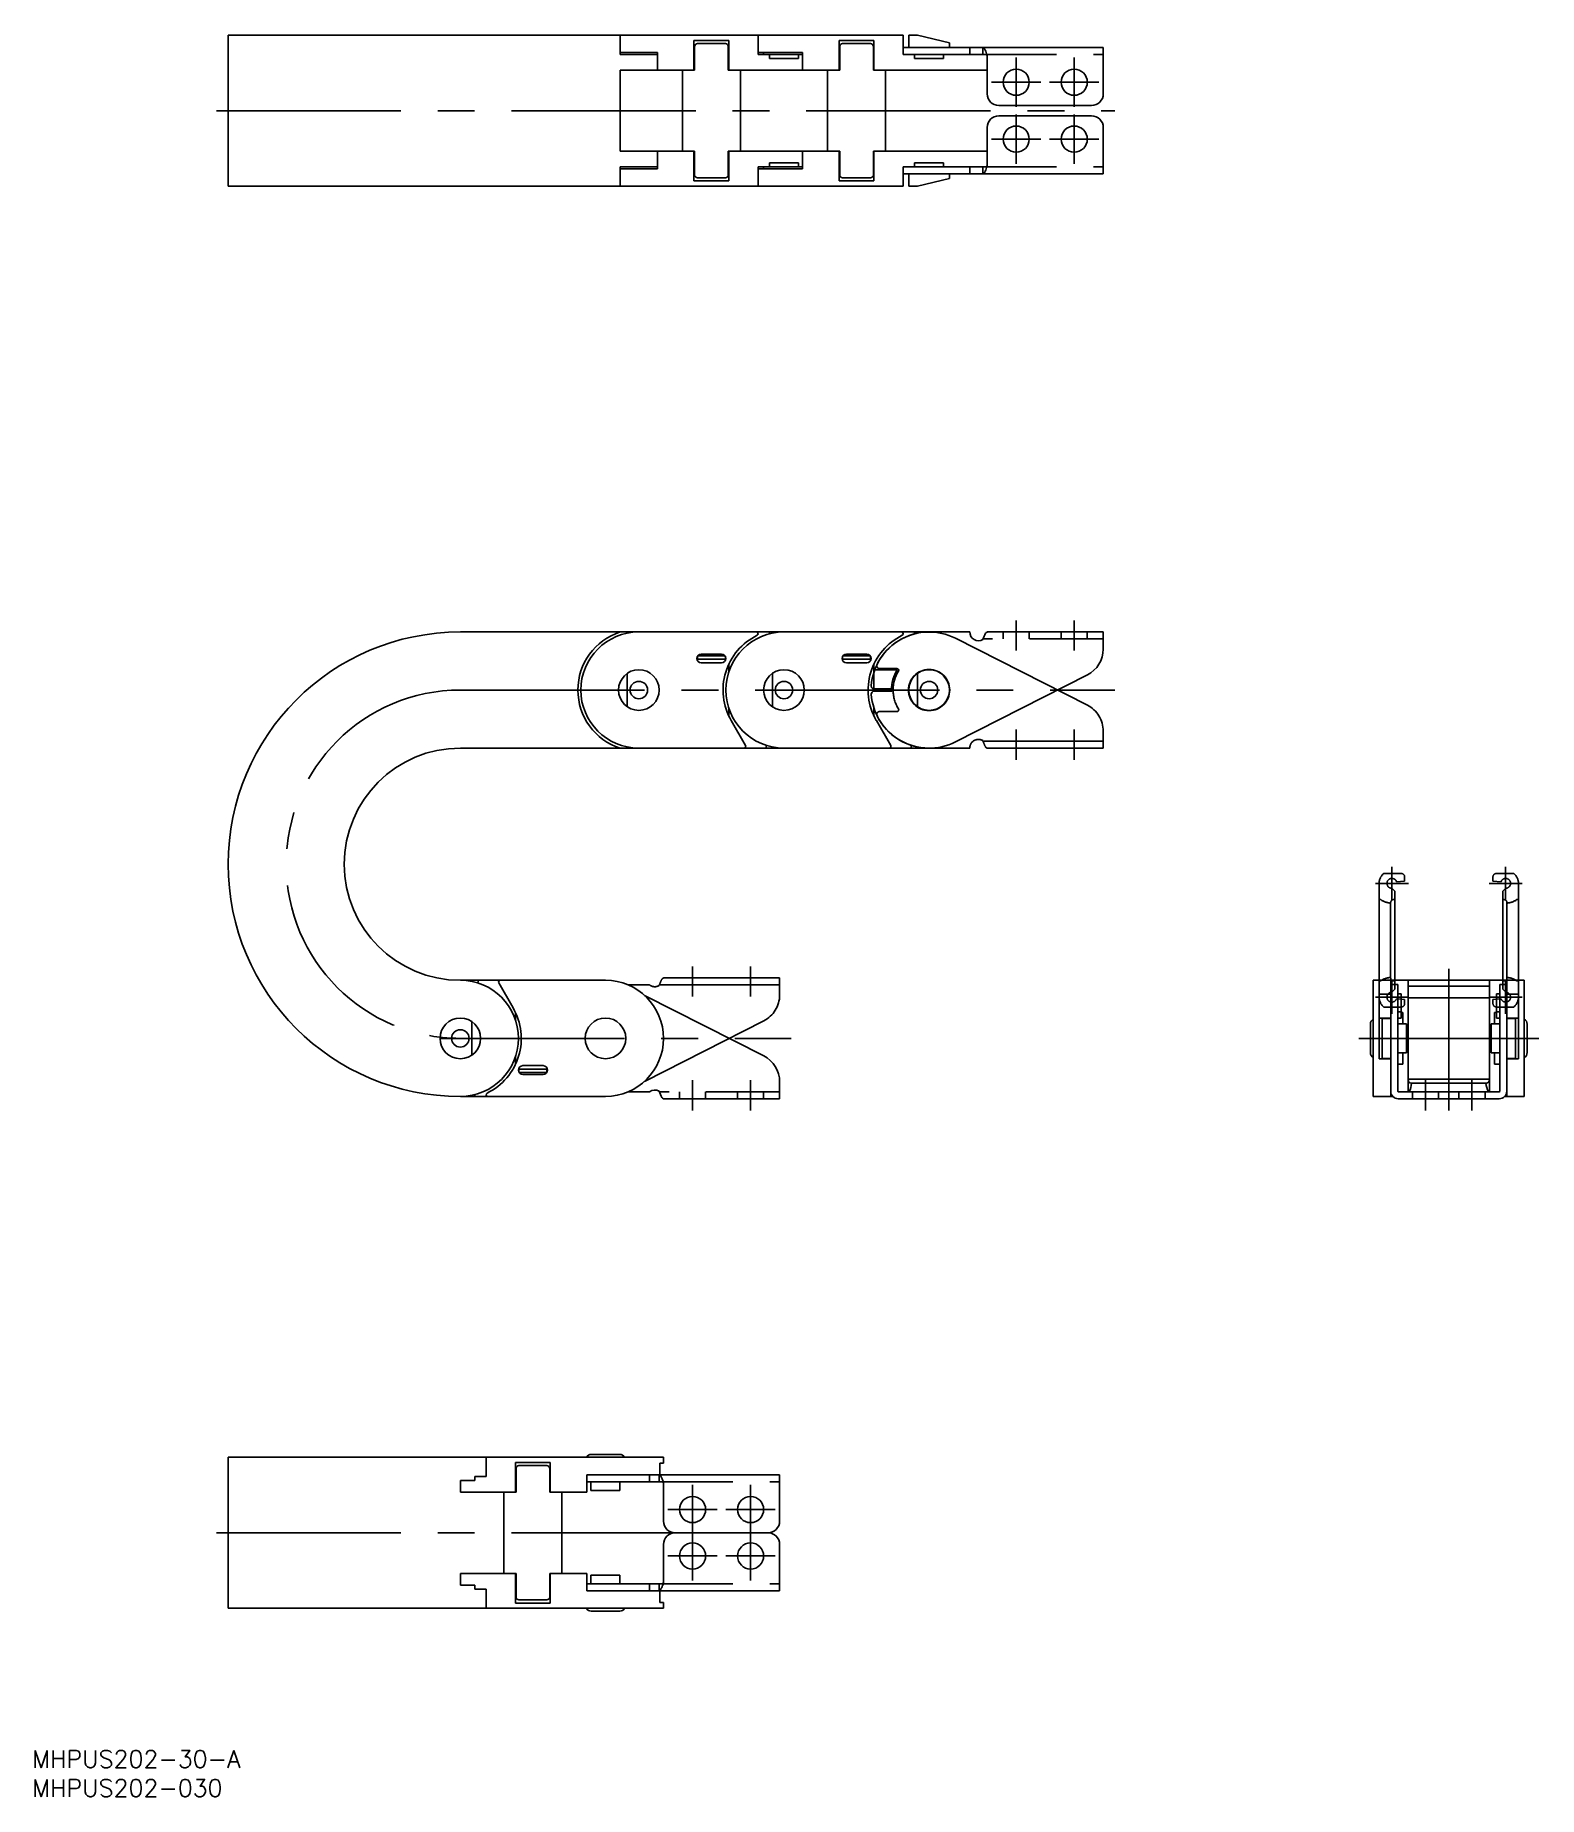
# Model space of a CAD drawing. Extents: x -98 to 161, y -131 to 173.
import ezdxf

# ---------------------------------------------------------------- set-up
doc = ezdxf.new("R2010")
doc.units = 0
for name, pattern in [('CENTER', [50.8, 31.75, -6.35, 6.35, -6.35]), ('DASHED', [19.05, 12.7, -6.35]), ('PHANTOM', [63.5, 31.75, -6.35, 6.35, -6.35, 6.35, -6.35])]:
    doc.linetypes.add(name, pattern=pattern)
doc.layers.get('0').update_dxf_attribs({"linetype": 'CONTINUOUS'})
doc.layers.add('CENTER', color=1, linetype='CENTER')
doc.styles.get("Standard").update_dxf_attribs({"font": 'txt.shx', "height": 3, "bigfont": 'bigfont.shx'})

msp = doc.modelspace()

# ---------------------------------------------------------------- linework, layer by layer
at = {"color": 7, "linetype": 'CONTINUOUS'}
for p, q in [((-65, 172.8), (-65, 146.8)), ((-65, 172.8), (51.3, 172.8)), ((2.55, 169.5), (2.55, 172.8)), ((15.25, 171.9), (15.25, 166.8)), ((15.25, 171.9), (21.25, 171.9)), ((15.35, 170.35), (15.25, 170.35)), ((15.35, 166.8), (15.35, 170.85)), ((20.65, 171.35), (15.85, 171.35)), ((21.15, 170.85), (21.15, 166.8)), ((21.25, 170.35), (21.15, 170.35)), ((21.25, 171.9), (21.25, 166.8)), ((26.3, 169.5), (26.3, 172.8)), ((40.25, 171.9), (46.25, 171.9)), ((40.25, 171.9), (40.25, 166.8)), ((40.35, 170.35), (40.25, 170.35)), ((40.35, 166.8), (40.35, 170.85)), ((45.65, 171.35), (40.85, 171.35)), ((46.15, 170.85), (46.15, 166.8)), ((46.25, 170.7), (46.15, 170.7)), ((46.25, 170.35), (46.15, 170.35)), ((46.25, 171.9), (46.25, 166.8)), ((51.3, 169.5), (51.3, 172.8)), ((85.75, 170.7), (51.3, 170.7)), ((53.75, 172.8), (52.25, 172.8)), ((52.25, 172.8), (52.25, 170.7)), ((59.25, 171.48), (53.75, 172.8)), ((59.25, 170.7), (59.25, 171.48)), ((62.75, 169.5), (62.75, 170.7)), ((65, 169.5), (65, 170.7)), ((85.75, 170.7), (85.75, 162.7)), ((2.55, 169.8), (8.95, 169.8)), ((8.95, 169.5), (2.55, 169.5)), ((8.95, 169.8), (8.95, 166.8)), ((15.25, 168.85), (15.35, 168.85)), ((15.25, 167.7), (15.35, 167.7)), ((21.15, 168.85), (21.25, 168.85)), ((21.15, 167.7), (21.25, 167.7)), ((26.3, 169.8), (33.95, 169.8)), ((26.3, 169.5), (33.95, 169.5)), ((27.25, 169.8), (27.25, 169.5)), ((28.25, 168.8), (28.25, 169.5)), ((33.25, 168.8), (28.25, 168.8)), ((33.25, 168.8), (33.25, 169.5)), ((33.95, 169.8), (33.95, 166.8)), ((40.25, 168.85), (40.35, 168.85)), ((40.25, 167.7), (40.35, 167.7)), ((46.15, 168.85), (46.25, 168.85)), ((46.15, 167.7), (46.25, 167.7)), ((65, 169.5), (51.3, 169.5)), ((53.25, 168.8), (53.25, 169.5)), ((58.25, 168.8), (53.25, 168.8)), ((58.25, 168.8), (58.25, 169.5)), ((65.75, 162.7), (65.75, 169.4)), ((15.35, 166.8), (2.55, 166.8)), ((2.55, 152.8), (2.55, 166.8)), ((13.25, 166.8), (13.25, 152.8)), ((21.15, 166.8), (40.35, 166.8)), ((23.25, 166.8), (23.25, 152.8)), ((38.25, 166.8), (38.25, 152.8)), ((46.15, 166.8), (65.75, 166.8)), ((48.25, 166.8), (48.25, 152.8)), ((83.75, 160.7), (67.75, 160.7)), ((67.75, 158.9), (83.75, 158.9)), ((65.75, 150.2), (65.75, 156.9)), ((85.75, 156.9), (85.75, 148.9)), ((15.35, 152.8), (2.55, 152.8)), ((8.95, 149.8), (8.95, 152.8)), ((15.25, 152.8), (15.25, 147.7)), ((15.25, 151.9), (15.35, 151.9)), ((15.35, 148.74), (15.35, 152.8)), ((21.15, 152.8), (21.15, 148.74)), ((21.15, 152.8), (40.35, 152.8)), ((21.15, 151.9), (21.25, 151.9)), ((21.25, 152.8), (21.25, 147.7)), ((33.95, 149.8), (33.95, 152.8)), ((40.25, 152.8), (40.25, 147.7)), ((40.25, 151.9), (40.35, 151.9)), ((40.35, 148.74), (40.35, 152.8)), ((46.15, 152.8), (46.15, 148.74)), ((46.15, 152.8), (65.75, 152.8)), ((46.15, 151.9), (46.25, 151.9)), ((46.25, 152.8), (46.25, 147.7)), ((8.95, 150.1), (2.55, 150.1)), ((2.55, 146.8), (2.55, 150.1)), ((2.55, 149.8), (8.95, 149.8)), ((15.35, 150.75), (15.25, 150.75)), ((15.25, 149.25), (15.35, 149.25)), ((21.25, 150.75), (21.15, 150.75)), ((21.15, 149.25), (21.25, 149.25)), ((26.3, 150.1), (33.95, 150.1)), ((26.3, 146.8), (26.3, 150.1)), ((26.3, 149.8), (33.95, 149.8)), ((27.25, 150.1), (27.25, 149.8)), ((33.25, 150.8), (28.25, 150.8)), ((28.25, 150.8), (28.25, 150.1)), ((33.25, 150.8), (33.25, 150.1)), ((40.35, 150.75), (40.25, 150.75)), ((40.25, 149.25), (40.35, 149.25)), ((46.25, 150.75), (46.15, 150.75)), ((46.15, 149.25), (46.25, 149.25)), ((46.25, 148.9), (46.15, 148.9)), ((65, 150.1), (51.3, 150.1)), ((51.3, 146.8), (51.3, 150.1)), ((85.75, 148.9), (51.3, 148.9)), ((52.25, 148.9), (52.25, 146.8)), ((58.25, 150.8), (53.25, 150.8)), ((53.25, 150.8), (53.25, 150.1)), ((58.25, 150.8), (58.25, 150.1)), ((59.25, 148.12), (59.25, 148.9)), ((62.75, 148.9), (62.75, 150.1)), ((65, 150.1), (65, 148.9)), ((51.3, 146.8), (-65, 146.8)), ((15.25, 147.7), (21.25, 147.7)), ((20.65, 148.24), (15.85, 148.24)), ((40.25, 147.7), (46.25, 147.7)), ((45.65, 148.24), (40.85, 148.24)), ((53.75, 146.8), (52.25, 146.8)), ((59.25, 148.12), (53.75, 146.8)), ((62.75, 70), (-25, 70)), ((28.25, 70), (28.25, 69.68)), ((53.25, 70), (53.25, 69.68)), ((65.75, 70), (85.75, 70)), ((85.75, 67.07), (85.75, 70)), ((15.85, 65.82), (15.85, 65.3)), ((20.65, 65.3), (15.85, 65.3)), ((20.62, 65.87), (15.88, 65.87)), ((20, 66.2), (16.5, 66.2)), ((16.5, 64.7), (20, 64.7)), ((20.65, 65.82), (20.65, 65.3)), ((21.25, 64.47), (21.25, 63.12)), ((40.85, 65.82), (40.85, 65.3)), ((45.65, 65.3), (40.85, 65.3)), ((45.62, 65.87), (40.88, 65.87)), ((45, 66.2), (41.5, 66.2)), ((41.5, 64.7), (45, 64.7)), ((45.65, 65.82), (45.65, 65.3)), ((46.25, 64.47), (46.25, 59.8)), ((3.75, 62.87), (3.75, 57.13)), ((21.38, 63.5), (21.25, 63.5)), ((28.75, 62.87), (28.75, 57.13)), ((50.27, 63.5), (46.25, 63.5)), ((47.23, 63.7), (50.21, 63.7)), ((53.75, 62.87), (53.75, 57.13)), ((55.16, 63.5), (56.34, 63.5)), ((60.27, 51.08), (83.01, 62.61)), ((46.25, 60), (49.25, 60)), ((49.25, 59.8), (46.28, 59.8)), ((21.25, 56.88), (21.25, 55.53)), ((21.66, 54.75), (24.14, 50.45)), ((46.25, 56.88), (46.25, 55.53)), ((46.66, 54.75), (49.14, 50.45)), ((-25, 50), (55.75, 50)), ((27.74, 50.46), (27.6, 50)), ((52.74, 50.46), (52.6, 50)), ((0, 10), (-25, 10)), ((-21.99, 9.54), (-21.85, 10)), ((-15.91, 5.25), (-18.39, 9.55)), ((132.27, -10), (132.27, 10)), ((132.27, 10), (158.27, 10)), ((135.27, 10), (135.27, -10)), ((136.47, 9.3), (135.27, 9.3)), ((136.47, 9.3), (136.47, -9.1)), ((138.27, 10), (138.27, -9.2)), ((152.27, -9.2), (152.27, 10)), ((154.07, 9.3), (154.07, -9.1)), ((154.07, 9.3), (155.27, 9.3)), ((155.27, 10), (155.27, -10)), ((158.27, -10), (158.27, 10)), ((6.72, 7.4), (27.26, -3.01)), ((133.27, -3.5), (133.27, 7.6)), ((133.27, 7.6), (135.27, 7.6)), ((137.07, 7.69), (136.47, 7.69)), ((137.07, 7.69), (137.07, 3.5)), ((138.27, 9), (152.27, 9)), ((138.27, 7), (152.27, 7)), ((153.47, 7.69), (153.47, 3.5)), ((153.47, 7.69), (154.07, 7.69)), ((157.27, 7.6), (155.27, 7.6)), ((157.27, 7.6), (157.27, -3.5)), ((-15.5, 3.12), (-15.5, 4.47)), ((133.27, 3.5), (135.27, 3.5)), ((133.77, 3.5), (133.77, -3.5)), ((135.27, 3.45), (133.77, 3.45)), ((137.07, 4.6), (136.47, 4.6)), ((137.07, 3.5), (136.47, 3.5)), ((137.07, 4.47), (137.37, 4.47)), ((137.37, 4.47), (137.37, 2.5)), ((153.47, 4.47), (153.17, 4.47)), ((153.17, 4.47), (153.17, 2.5)), ((153.47, 4.6), (154.07, 4.6)), ((153.47, 3.5), (154.07, 3.5)), ((157.27, 3.5), (155.27, 3.5)), ((156.77, 3.45), (155.27, 3.45)), ((156.77, 3.5), (156.77, -3.5)), ((-23, -2.87), (-23, 2.87)), ((131.77, -2.45), (131.77, 2.45)), ((137.97, 2.5), (136.47, 2.5)), ((137.97, -2.5), (137.97, 2.5)), ((152.57, 2.5), (152.57, -2.5)), ((154.07, 2.5), (152.57, 2.5)), ((158.77, 2.45), (158.77, -2.45)), ((136.47, -2.5), (137.97, -2.5)), ((137.37, -2.5), (137.37, -4.47)), ((152.57, -2.5), (154.07, -2.5)), ((153.17, -2.5), (153.17, -4.47)), ((-15.63, -3.5), (-15.5, -3.5)), ((-15.5, -4.47), (-15.5, -3.12)), ((-14.9, -5.3), (-10.1, -5.3)), ((-14.9, -5.3), (-14.9, -5.82)), ((-14.87, -5.87), (-10.13, -5.87)), ((-10.75, -4.7), (-14.25, -4.7)), ((-10.1, -5.82), (-10.1, -5.3)), ((135.27, -3.5), (133.27, -3.5)), ((133.77, -3.45), (135.27, -3.45)), ((137.37, -4.47), (136.47, -4.47)), ((153.17, -4.47), (154.07, -4.47)), ((155.27, -3.45), (156.77, -3.45)), ((155.27, -3.5), (157.27, -3.5)), ((-14.25, -6.2), (-10.75, -6.2)), ((30, -7.47), (30, -10.4)), ((138.27, -7), (152.27, -7)), ((138.77, -7.7), (151.77, -7.7)), ((-25, -10), (0, -10)), ((-22.5, -10), (-22.5, -9.68)), ((7.6, -9.2), (3.92, -9.2)), ((30, -10.4), (10, -10.4)), ((132.27, -10), (135.64, -10)), ((153.97, -9.2), (136.57, -9.2)), ((136.57, -10.4), (153.97, -10.4)), ((145.27, -9.2), (145.27, -10.4)), ((158.27, -10), (154.91, -10)), ((-65, -72.16), (10, -72.16)), ((-65, -72.16), (-65, -98.16)), ((-20.55, -72.16), (-20.55, -75.46)), ((-2.45, -71.66), (2.45, -71.66)), ((10, -73.16), (10, -72.16)), ((-22.5, -76.16), (-22.5, -75.46)), ((-20.55, -75.46), (-22.5, -75.46)), ((-15.5, -78.16), (-15.5, -73.06)), ((-9.5, -73.06), (-15.5, -73.06)), ((-15.4, -74.61), (-15.5, -74.61)), ((-15.4, -78.16), (-15.4, -74.1)), ((-14.9, -73.6), (-10.1, -73.6)), ((-9.6, -74.1), (-9.6, -78.16)), ((-9.5, -74.61), (-9.6, -74.61)), ((-9.5, -78.16), (-9.5, -73.06)), ((30, -75.16), (-3.2, -75.16)), ((-3.2, -75.16), (-3.2, -78.16)), ((7.6, -76.36), (7.6, -75.16)), ((9.25, -76.36), (9.25, -75.16)), ((9.37, -73.16), (10, -73.16)), ((9.37, -75.16), (9.37, -73.16)), ((30, -83.16), (30, -75.16)), ((-25, -76.16), (-25, -78.16)), ((-25, -76.16), (-22.5, -76.16)), ((-15.4, -78.16), (-25, -78.16)), ((-17.5, -92.16), (-17.5, -78.16)), ((-15.5, -76.11), (-15.4, -76.11)), ((-15.4, -77.26), (-15.5, -77.26)), ((-9.6, -76.11), (-9.5, -76.11)), ((-9.5, -76.36), (-9.6, -76.36)), ((-9.5, -77.26), (-9.6, -77.26)), ((-9.6, -78.16), (-3.2, -78.16)), ((-7.5, -92.16), (-7.5, -78.16)), ((9.25, -76.36), (-3.2, -76.36)), ((-2.5, -76.36), (-2.5, -77.86)), ((2.5, -77.86), (-2.5, -77.86)), ((2.5, -77.86), (2.5, -76.36)), ((10, -83.16), (10, -76.46)), ((10, -87.16), (10, -93.86)), ((28, -85.16), (12, -85.16)), ((30, -95.16), (30, -87.16)), ((-15.4, -92.16), (-25, -92.16)), ((-25, -94.16), (-25, -92.16)), ((-15.5, -97.26), (-15.5, -92.16)), ((-15.4, -93.06), (-15.5, -93.06)), ((-15.4, -96.22), (-15.4, -92.16)), ((-9.6, -92.16), (-3.2, -92.16)), ((-9.6, -92.16), (-9.6, -96.22)), ((-9.5, -93.06), (-9.6, -93.06)), ((-9.5, -93.96), (-9.6, -93.96)), ((-9.5, -97.26), (-9.5, -92.16)), ((-3.2, -95.16), (-3.2, -92.16)), ((9.25, -93.96), (-3.2, -93.96)), ((2.5, -92.46), (-2.5, -92.46)), ((-2.5, -92.46), (-2.5, -93.96)), ((2.5, -93.96), (2.5, -92.46)), ((7.6, -93.96), (7.6, -95.16)), ((9.25, -93.96), (9.25, -95.16)), ((-25, -94.16), (-22.5, -94.16)), ((-22.5, -94.16), (-22.5, -94.86)), ((-20.55, -94.86), (-22.5, -94.86)), ((-20.55, -94.86), (-20.55, -98.16)), ((-15.4, -94.21), (-15.5, -94.21)), ((-15.5, -95.71), (-15.4, -95.71)), ((-14.9, -96.72), (-10.1, -96.72)), ((-9.5, -94.21), (-9.6, -94.21)), ((-9.6, -95.71), (-9.5, -95.71)), ((30, -95.16), (-3.2, -95.16)), ((9.37, -95.16), (9.37, -97.16)), ((-65, -98.16), (10, -98.16)), ((-9.5, -97.26), (-15.5, -97.26)), ((2.45, -98.66), (-2.45, -98.66)), ((10, -97.16), (9.37, -97.16)), ((10, -98.16), (10, -97.16))]:
    msp.add_line(p, q, dxfattribs=at)
at = {"color": 3, "linetype": 'DASHED'}
for p, q in [((65, 169.5), (85.75, 169.5)), ((65, 150.1), (85.75, 150.1)), ((68.5, 68.8), (68.5, 70)), ((73, 68.8), (73, 70)), ((78.5, 68.8), (78.5, 70)), ((83, 68.8), (83, 70)), ((85.75, 68.8), (65.03, 68.8)), ((30, -9.2), (9.28, -9.2)), ((12.75, -10.4), (12.75, -9.2)), ((17.25, -10.4), (17.25, -9.2)), ((22.75, -10.4), (22.75, -9.2)), ((27.25, -10.4), (27.25, -9.2)), ((139.02, -10.4), (139.02, -9.2)), ((143.52, -10.4), (143.52, -9.2)), ((147.02, -10.4), (147.02, -9.2)), ((151.52, -10.4), (151.52, -9.2)), ((9.25, -76.36), (30, -76.36)), ((9.25, -93.96), (30, -93.96))]:
    msp.add_line(p, q, dxfattribs=at)
at = {"color": 3, "linetype": 'PHANTOM'}
for p, q in [((60.27, 68.92), (83.01, 57.39)), ((49.25, 60.2), (46.28, 60.2)), ((47.23, 56.3), (50.21, 56.3)), ((70.75, 53.2), (70.75, 48)), ((80.75, 53.2), (80.75, 48)), ((85.75, 52.93), (85.75, 50)), ((62.75, 50), (55.75, 50)), ((85.75, 51.2), (65.03, 51.2)), ((65.75, 50), (85.75, 50)), ((134.08, 28.4), (137.07, 28.4)), ((135.47, 29.55), (135.47, 23.85)), ((137.67, 27.09), (137.67, 27.8)), ((152.88, 27.09), (152.88, 27.8)), ((156.47, 28.4), (153.48, 28.4)), ((155.07, 29.55), (155.07, 23.85)), ((132.62, 26.7), (138.32, 26.7)), ((133.27, 7.1), (133.27, 26.7)), ((135.47, 25.85), (135.96, 25.35)), ((135.96, 25.35), (135.96, 8.45)), ((136.28, 26.96), (137.67, 27.09)), ((157.92, 26.7), (152.22, 26.7)), ((154.27, 26.96), (152.88, 27.09)), ((155.08, 25.85), (154.59, 25.35)), ((154.59, 25.35), (154.59, 8.45)), ((157.27, 7.1), (157.27, 26.7)), ((133.27, 23.9), (133.55, 23.9)), ((135.26, 23.4), (135.26, 10.4)), ((135.76, 23.9), (135.96, 23.9)), ((154.79, 23.9), (154.59, 23.9)), ((155.29, 23.4), (155.29, 10.4)), ((157.27, 23.9), (157, 23.9)), ((15, 12.4), (15, 7.2)), ((25, 12.4), (25, 7.2)), ((7.6, 9.2), (3.92, 9.2)), ((30, 9.2), (9.28, 9.2)), ((30, 10.4), (10, 10.4)), ((30, 7.47), (30, 10.4)), ((133.27, 9.9), (133.55, 9.9)), ((135.47, 4.25), (135.47, 9.95)), ((135.76, 9.9), (135.96, 9.9)), ((154.79, 9.9), (154.59, 9.9)), ((155.07, 4.25), (155.07, 9.95)), ((157.27, 9.9), (157, 9.9)), ((132.62, 7.1), (138.32, 7.1)), ((135.47, 7.95), (135.96, 8.45)), ((136.28, 6.84), (137.67, 6.71)), ((137.67, 6.71), (137.67, 6)), ((157.92, 7.1), (152.22, 7.1)), ((154.27, 6.84), (152.88, 6.71)), ((152.88, 6.71), (152.88, 6)), ((155.08, 7.95), (154.59, 8.45)), ((134.08, 5.4), (137.07, 5.4)), ((156.47, 5.4), (153.48, 5.4)), ((6.72, -7.4), (27.26, 3.01))]:
    msp.add_line(p, q, dxfattribs=at)
at = {"color": 7, "linetype": 'CONTINUOUS'}
for centre, radius in [((70.75, 164.7), 2.25), ((80.75, 164.7), 2.25), ((70.75, 154.9), 2.25), ((80.75, 154.9), 2.25), ((5.75, 60), 3.5), ((5.75, 60), 1.5), ((30.75, 60), 3.5), ((30.75, 60), 1.5), ((55.75, 60), 3.55), ((55.75, 60), 3.5), ((55.75, 60), 1.5), ((-25, 0), 3.5), ((0, 0), 3.5), ((-25, 0), 1.5), ((15, -81.16), 2.25), ((25, -81.16), 2.25), ((15, -89.16), 2.25), ((25, -89.16), 2.25)]:
    msp.add_circle(centre, radius, dxfattribs=at)
at = {"color": 3, "linetype": 'PHANTOM'}
msp.add_circle((55.75, 60), 3.55, dxfattribs=at)
at = {"color": 7, "linetype": 'CONTINUOUS'}
for centre, radius, start, end in [((15.85, 170.85), 0.5, 90, 180), ((20.65, 170.85), 0.5, 0, 90), ((40.85, 170.85), 0.5, 90, 180), ((45.65, 170.85), 0.5, 0, 90), ((64.98, 170.44), 0.256, 41.1327, 86.2404), ((64.15, 169.69), 1.38, 23.5949, 41.8819), ((56.32, 166.11), 9.98, 19.2452, 24.4731), ((64.91, 165.99), 3.51, 76.2228, 88.6213), ((67.75, 162.7), 2, 180, 270), ((83.75, 162.7), 2, 270, 0), ((67.75, 156.9), 2, 90, 180), ((83.75, 156.9), 2, 0, 90), ((15.85, 148.74), 0.5, 180, 270), ((20.65, 148.74), 0.5, 270, 0), ((40.85, 148.74), 0.5, 180, 270), ((45.65, 148.74), 0.5, 270, 0), ((64.91, 153.61), 3.51, 271.3787, 283.7772), ((64.98, 149.15), 0.256, 273.7596, 318.8673), ((64.15, 149.9), 1.38, 318.1181, 336.4051), ((56.32, 153.49), 9.98, 335.5269, 340.7548), ((-25, 30), 40, 90, 270), ((5.75, 60), 10.5, 107.7528, 252.2472), ((5.75, 60), 10, 90, 270), ((30.75, 60), 10, 90, 270), ((26, 69.7), 0.3, 296.0843, 90), ((55.75, 60), 10, 90, 153.7617), ((51, 69.7), 0.3, 296.0843, 90), ((64.25, 70), 1.5, 180, 299.9264), ((71.15, 66.69), 6.47, 151.2539, 161.9159), ((65.86, 69.56), 0.451, 103.7318, 147.5726), ((30.75, 60), 10.5, 116.0843, 210), ((55.75, 60), 10.5, 116.0843, 210), ((80.75, 67.07), 5, 296.8883, 0), ((16.5, 65.45), 0.75, 90, 270), ((15.85, 65.8), 0.5, 260.0563, 270), ((20, 65.45), 0.75, 270, 90), ((20.65, 65.8), 0.5, 270, 279.9437), ((41.5, 65.45), 0.75, 90, 270), ((40.85, 65.8), 0.5, 260.0563, 270), ((45, 65.45), 0.75, 270, 90), ((45.65, 65.8), 0.5, 270, 279.9437), ((47.23, 64.2), 0.5, 153.7617, 270), ((55.75, 60), 6.5, 147.421, 180), ((55.75, 60), 6.2, 148.4611, 179.1185), ((50.21, 63.4), 0.3, 328.4611, 90), ((46.28, 59.3), 0.5, 90, 184.2256), ((55.75, 60), 10, 184.2256, 296.8883), ((49.25, 60.1), 0.3, 270, 359.1185), ((-25, 30), 20, 90, 270), ((23.88, 50.3), 0.3, 270, 30), ((48.88, 50.3), 0.3, 270, 30), ((-25, 0), 10, 270, 90), ((-18.13, 9.7), 0.3, 90, 210), ((0, 0), 10, 270, 90), ((-25, 0), 10.5, 296.0843, 30), ((132.77, 2.45), 1, 120, 180), ((157.77, 2.45), 1, 0, 60), ((25, -7.47), 5, 0, 63.1117), ((132.77, -2.45), 1, 180, 240), ((157.77, -2.45), 1, 300, 0), ((-14.25, -5.45), 0.75, 90, 270), ((-14.9, -5.8), 0.5, 90, 99.9437), ((-10.75, -5.45), 0.75, 270, 90), ((-10.1, -5.8), 0.5, 80.0563, 90), ((8.5, -10.4), 1.5, 60.0736, 126.8699), ((15.4, -7.09), 6.47, 198.0841, 208.7461), ((136.57, -9.1), 1.3, 180, 270), ((136.57, -9.1), 0.1, 180, 270), ((138.77, -7.2), 0.5, 180, 270), ((135.47, -7.5), 3.4, 330, 356.6277), ((155.07, -7.5), 3.4, 183.3723, 210), ((151.77, -7.2), 0.5, 270, 0), ((153.97, -9.1), 1.3, 270, 0), ((153.97, -9.1), 0.1, 270, 0), ((-20.25, -9.7), 0.3, 116.0843, 270), ((10.11, -9.96), 0.451, 212.4274, 256.2682), ((-2.45, -72.66), 1, 90, 150), ((2.45, -72.66), 1, 30, 90), ((-14.9, -74.1), 0.5, 90, 180), ((-10.1, -74.1), 0.5, 0, 90), ((9.23, -75.41), 0.247, 41.9072, 86.5746), ((8.27, -76.26), 1.53, 23.7089, 41.5936), ((-0.14, -80.03), 10.74, 19.3847, 24.0794), ((9.16, -79.87), 3.51, 76.2228, 88.6213), ((12, -83.16), 2, 180, 270), ((28, -83.16), 2, 270, 0), ((12, -87.16), 2, 90, 180), ((28, -87.16), 2, 0, 90), ((9.16, -90.45), 3.51, 271.3787, 283.7772), ((-0.14, -90.29), 10.74, 335.9206, 340.6153), ((-14.9, -96.22), 0.5, 180, 270), ((-10.1, -96.22), 0.5, 270, 0), ((9.23, -94.91), 0.247, 273.4254, 318.0928), ((8.27, -94.06), 1.53, 318.4064, 336.2911), ((-2.45, -97.66), 1, 210, 270), ((2.45, -97.66), 1, 270, 330)]:
    msp.add_arc(centre, radius, start, end, dxfattribs=at)
at = {"color": 3, "linetype": 'PHANTOM'}
for centre, radius, start, end in [((55.75, 60), 10, 63.1117, 175.7744), ((46.28, 60.7), 0.5, 175.7744, 270), ((49.25, 59.9), 0.3, 0.8815, 90), ((55.75, 60), 6.2, 180.8815, 211.5389), ((47.23, 55.8), 0.5, 90, 206.2383), ((55.75, 60), 10, 206.2383, 270), ((50.21, 56.6), 0.3, 270, 31.5389), ((80.75, 52.93), 5, 0, 63.1117), ((64.25, 50), 1.5, 60.0736, 180), ((71.15, 53.31), 6.47, 198.0841, 208.7461), ((65.86, 50.44), 0.451, 212.4274, 256.2682), ((135.47, 26.7), 2.2, 129.4006, 180), ((135.47, 26.7), 0.85, 18.0751, 269.3881), ((137.07, 27.8), 0.6, 0, 90), ((153.48, 27.8), 0.6, 90, 180), ((155.07, 26.7), 0.85, 270.6119, 161.9249), ((155.07, 26.7), 2.2, 360, 50.5994), ((135.47, 26.7), 3.4, 235.4397, 266.442), ((135.76, 23.4), 0.5, 90, 180), ((154.79, 23.4), 0.5, 0, 90), ((155.07, 26.7), 3.4, 273.558, 304.5603), ((8.5, 10.4), 1.5, 233.1301, 299.9264), ((15.4, 7.09), 6.47, 151.2539, 161.9159), ((10.11, 9.96), 0.451, 103.7318, 147.5726), ((135.47, 7.1), 3.4, 93.558, 124.5603), ((135.76, 10.4), 0.5, 180, 270), ((154.79, 10.4), 0.5, 270, 0), ((155.07, 7.1), 3.4, 55.4397, 86.442), ((25, 7.47), 5, 296.8883, 0), ((135.47, 7.1), 2.2, 180, 230.5994), ((135.47, 7.1), 0.85, 90.6119, 341.9249), ((155.07, 7.1), 0.85, 198.0751, 89.3881), ((155.07, 7.1), 2.2, 309.4006, 0), ((137.07, 6), 0.6, 270, 0), ((153.48, 6), 0.6, 180, 270)]:
    msp.add_arc(centre, radius, start, end, dxfattribs=at)
at = {"layer": 'CENTER', "color": 1, "linetype": 'CENTER'}
for p, q in [((70.75, 160.45), (70.75, 168.95)), ((80.75, 160.45), (80.75, 168.95)), ((66.5, 164.7), (75, 164.7)), ((76.5, 164.7), (85, 164.7)), ((-67, 159.8), (87.75, 159.8)), ((70.75, 150.65), (70.75, 159.15)), ((80.75, 150.65), (80.75, 159.15)), ((66.5, 154.9), (75, 154.9)), ((76.5, 154.9), (85, 154.9)), ((70.75, 66.8), (70.75, 72)), ((80.75, 66.8), (80.75, 72)), ((-25, 60), (87.75, 60)), ((145.27, 12), (145.27, -12.4)), ((-28.5, 0), (32, 0)), ((129.77, 0), (160.77, 0)), ((15, -12.4), (15, -7.2)), ((25, -12.4), (25, -7.2)), ((141.27, -7.2), (141.27, -12.4)), ((149.27, -7.2), (149.27, -12.4)), ((15, -93.41), (15, -76.91)), ((25, -93.41), (25, -76.91)), ((10.75, -81.16), (19.25, -81.16)), ((20.75, -81.16), (29.25, -81.16)), ((-67, -85.16), (32, -85.16)), ((10.75, -89.16), (19.25, -89.16)), ((20.75, -89.16), (29.25, -89.16))]:
    msp.add_line(p, q, dxfattribs=at)
msp.add_arc((-25, 30), 30, 90, 270, dxfattribs=at)

# ---------------------------------------------------------------- texts
at = {"color": 7, "linetype": 'CONTINUOUS'}
for s, p in [('MHPUS202-30-A', (-98.75, -125.64)), ('MHPUS202-030', (-98.75, -130.64))]:
    msp.add_text(s, height=3, dxfattribs=at).set_placement(p)

doc.saveas('drawing.dxf')
